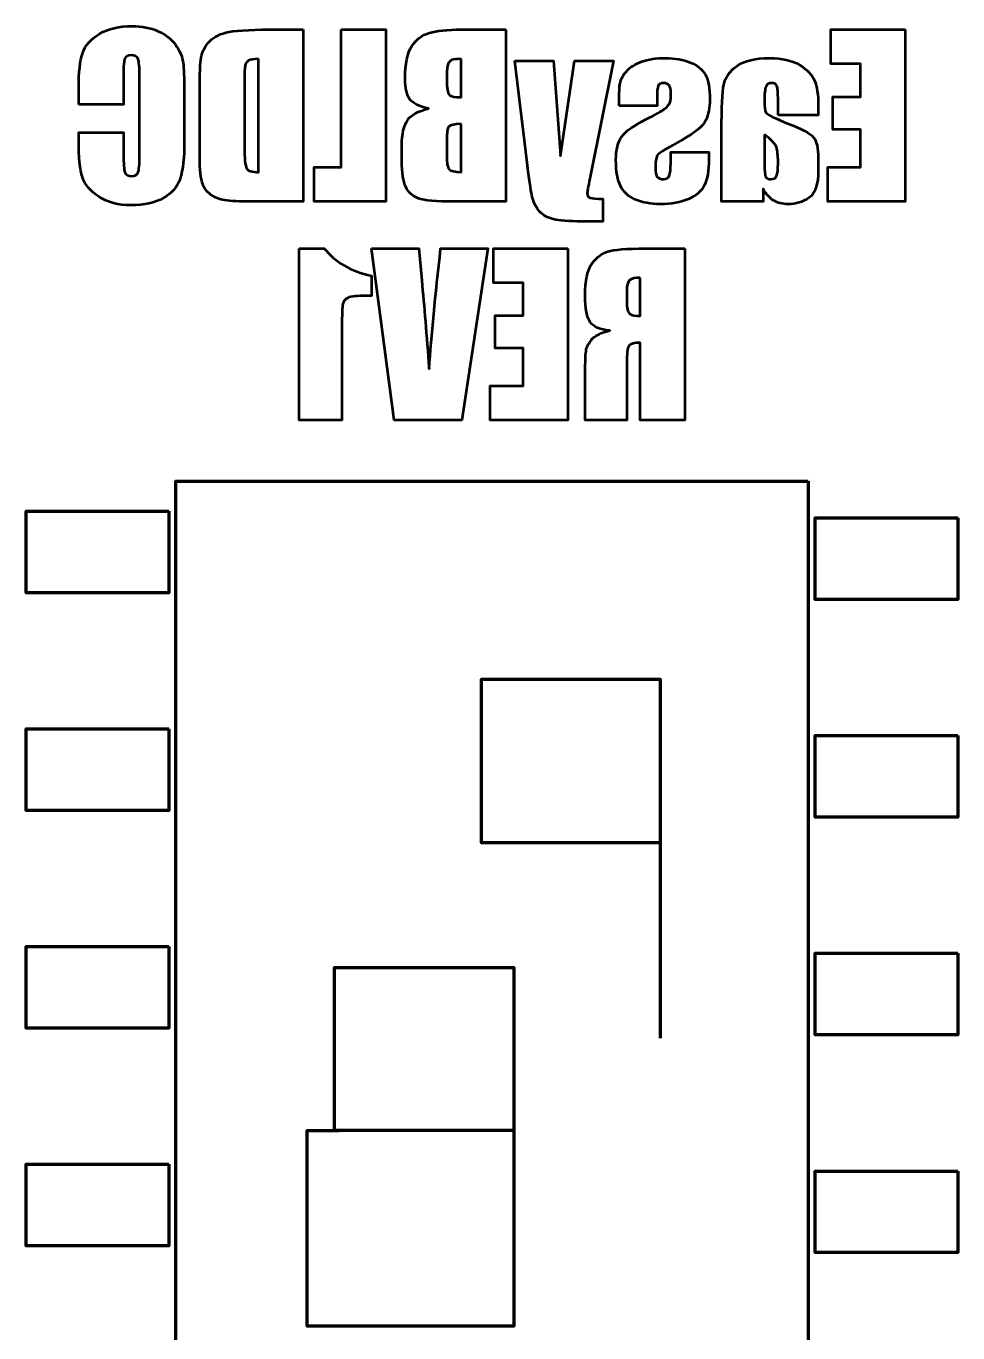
# Model space of a CAD drawing. Header units: millimetres. Extents: x -19.9 to 18.6, y -29.9 to 32.3.
# Drawn here: x -15.41 to 14.04, y -8.97 to 32.33 of the extents above; entities that cross this region are included whole.
import ezdxf

# ---------------------------------------------------------------- set-up
doc = ezdxf.new("R2010")
doc.units = ezdxf.units.MM
doc.header["$MEASUREMENT"] = 0
doc.layers.add('Layer 1', color=7, linetype='Continuous')

msp = doc.modelspace()

# ---------------------------------------------------------------- linework, layer by layer
at = {"layer": 'Layer 1', "color": 250, "lineweight": 53}
for points, knots in [([(-13.7494, 29.847), (-13.7494, 29.847), (-12.3343, 29.847), (-12.3343, 29.847), (-12.3343, 29.847), (-12.3343, 29.847), (-12.3343, 30.7904), (-12.3343, 30.7904), (-12.3343, 30.7904), (-12.3343, 31.0652), (-12.3194, 31.2358), (-12.2897, 31.3044), (-12.2897, 31.3044), (-12.2599, 31.372), (-12.1935, 31.4063), (-12.0916, 31.4063), (-12.0916, 31.4063), (-11.9771, 31.4063), (-11.9039, 31.3651), (-11.8729, 31.2827), (-11.8729, 31.2827), (-11.842, 31.1991), (-11.826, 31.0205), (-11.826, 30.7457), (-11.826, 30.7457), (-11.826, 30.7457), (-11.826, 28.2247), (-11.826, 28.2247), (-11.826, 28.2247), (-11.826, 27.9602), (-11.842, 27.7885), (-11.8729, 27.7072), (-11.8729, 27.7072), (-11.9039, 27.6271), (-11.9737, 27.587), (-12.0813, 27.587), (-12.0813, 27.587), (-12.1855, 27.587), (-12.2542, 27.6271), (-12.2862, 27.7084), (-12.2862, 27.7084), (-12.3183, 27.7885), (-12.3343, 27.9786), (-12.3343, 28.2774), (-12.3343, 28.2774), (-12.3343, 28.2774), (-12.3343, 28.9609), (-12.3343, 28.9609), (-12.3343, 28.9609), (-12.3343, 28.9609), (-13.7494, 28.9609), (-13.7494, 28.9609), (-13.7494, 28.9609), (-13.7494, 28.9609), (-13.7494, 28.7491), (-13.7494, 28.7491), (-13.7494, 28.7491), (-13.7494, 28.1858), (-13.7093, 27.7862), (-13.6303, 27.5515), (-13.6303, 27.5515), (-13.5513, 27.3157), (-13.375, 27.1096), (-13.1037, 26.9321), (-13.1037, 26.9321), (-12.8312, 26.7547), (-12.4969, 26.6665), (-12.0985, 26.6665), (-12.0985, 26.6665), (-11.6852, 26.6665), (-11.344, 26.7409), (-11.075, 26.8909), (-11.075, 26.8909), (-10.8071, 27.0409), (-10.6285, 27.2481), (-10.5414, 27.5137), (-10.5414, 27.5137), (-10.4544, 27.7793), (-10.4109, 28.1778), (-10.4109, 28.7101), (-10.4109, 28.7101), (-10.4109, 28.7101), (-10.4109, 30.2969), (-10.4109, 30.2969), (-10.4109, 30.2969), (-10.4109, 30.6885), (-10.4247, 30.9816), (-10.451, 31.1774), (-10.451, 31.1774), (-10.4785, 31.3731), (-10.5575, 31.562), (-10.6914, 31.7429), (-10.6914, 31.7429), (-10.8242, 31.9238), (-11.0086, 32.0669), (-11.2444, 32.1711), (-11.2444, 32.1711), (-11.4802, 32.2753), (-11.7516, 32.3268), (-12.0584, 32.3268), (-12.0584, 32.3268), (-12.474, 32.3268), (-12.8175, 32.2467), (-13.0888, 32.0853), (-13.0888, 32.0853), (-13.359, 31.925), (-13.5365, 31.7246), (-13.6223, 31.4842), (-13.6223, 31.4842), (-13.707, 31.2438), (-13.7494, 30.8705), (-13.7494, 30.3634), (-13.7494, 30.3634), (-13.7494, 30.3634), (-13.7494, 29.847), (-13.7494, 29.847)], [0, 0, 0, 0, 0.0333333, 0.0333333, 0.0333333, 0.0333333, 0.0666667, 0.0666667, 0.0666667, 0.0666667, 0.1, 0.1, 0.1, 0.1, 0.1333333, 0.1333333, 0.1333333, 0.1333333, 0.1666667, 0.1666667, 0.1666667, 0.1666667, 0.2, 0.2, 0.2, 0.2, 0.2333333, 0.2333333, 0.2333333, 0.2333333, 0.2666667, 0.2666667, 0.2666667, 0.2666667, 0.3, 0.3, 0.3, 0.3, 0.3333333, 0.3333333, 0.3333333, 0.3333333, 0.3666667, 0.3666667, 0.3666667, 0.3666667, 0.4, 0.4, 0.4, 0.4, 0.4333333, 0.4333333, 0.4333333, 0.4333333, 0.4666667, 0.4666667, 0.4666667, 0.4666667, 0.5, 0.5, 0.5, 0.5, 0.5333333, 0.5333333, 0.5333333, 0.5333333, 0.5666667, 0.5666667, 0.5666667, 0.5666667, 0.6, 0.6, 0.6, 0.6, 0.6333333, 0.6333333, 0.6333333, 0.6333333, 0.6666667, 0.6666667, 0.6666667, 0.6666667, 0.7, 0.7, 0.7, 0.7, 0.7333333, 0.7333333, 0.7333333, 0.7333333, 0.7666667, 0.7666667, 0.7666667, 0.7666667, 0.8, 0.8, 0.8, 0.8, 0.8333333, 0.8333333, 0.8333333, 0.8333333, 0.8666667, 0.8666667, 0.8666667, 0.8666667, 0.9, 0.9, 0.9, 0.9, 0.9333333, 0.9333333, 0.9333333, 0.9333333, 1, 1, 1, 1]), ([(-6.6557, 32.2169), (-6.6557, 32.2169), (-7.7125, 32.2169), (-7.7125, 32.2169), (-7.7125, 32.2169), (-8.3937, 32.2169), (-8.8551, 32.186), (-9.0955, 32.123), (-9.0955, 32.123), (-9.3359, 32.0601), (-9.5191, 31.957), (-9.6439, 31.8139), (-9.6439, 31.8139), (-9.7687, 31.6708), (-9.8477, 31.5117), (-9.8786, 31.3365), (-9.8786, 31.3365), (-9.9095, 31.1602), (-9.9255, 30.8156), (-9.9255, 30.3004), (-9.9255, 30.3004), (-9.9255, 30.3004), (-9.9255, 28.3976), (-9.9255, 28.3976), (-9.9255, 28.3976), (-9.9255, 27.9099), (-9.9026, 27.5836), (-9.8568, 27.4199), (-9.8568, 27.4199), (-9.811, 27.255), (-9.7309, 27.1256), (-9.6176, 27.0329), (-9.6176, 27.0329), (-9.5031, 26.9401), (-9.3622, 26.876), (-9.1939, 26.8383), (-9.1939, 26.8383), (-9.0268, 26.8016), (-8.7738, 26.7833), (-8.436, 26.7833), (-8.436, 26.7833), (-8.436, 26.7833), (-6.6557, 26.7833), (-6.6557, 26.7833), (-6.6557, 26.7833), (-6.6557, 26.7833), (-6.6557, 32.2169), (-6.6557, 32.2169)], [0, 0, 0, 0, 0.0769231, 0.0769231, 0.0769231, 0.0769231, 0.1538462, 0.1538462, 0.1538462, 0.1538462, 0.2307692, 0.2307692, 0.2307692, 0.2307692, 0.3076923, 0.3076923, 0.3076923, 0.3076923, 0.3846154, 0.3846154, 0.3846154, 0.3846154, 0.4615385, 0.4615385, 0.4615385, 0.4615385, 0.5384615, 0.5384615, 0.5384615, 0.5384615, 0.6153846, 0.6153846, 0.6153846, 0.6153846, 0.6923077, 0.6923077, 0.6923077, 0.6923077, 0.7692308, 0.7692308, 0.7692308, 0.7692308, 0.8461538, 0.8461538, 0.8461538, 0.8461538, 1, 1, 1, 1]), ([(-5.4582, 32.2169), (-5.4582, 32.2169), (-5.4582, 27.8686), (-5.4582, 27.8686), (-5.4582, 27.8686), (-5.4582, 27.8686), (-6.31, 27.8686), (-6.31, 27.8686), (-6.31, 27.8686), (-6.31, 27.8686), (-6.31, 26.7833), (-6.31, 26.7833), (-6.31, 26.7833), (-6.31, 26.7833), (-4.0431, 26.7833), (-4.0431, 26.7833), (-4.0431, 26.7833), (-4.0431, 26.7833), (-4.0431, 32.2169), (-4.0431, 32.2169), (-4.0431, 32.2169), (-4.0431, 32.2169), (-5.4582, 32.2169), (-5.4582, 32.2169)], [0, 0, 0, 0, 0.1428571, 0.1428571, 0.1428571, 0.1428571, 0.2857143, 0.2857143, 0.2857143, 0.2857143, 0.4285714, 0.4285714, 0.4285714, 0.4285714, 0.5714286, 0.5714286, 0.5714286, 0.5714286, 0.7142857, 0.7142857, 0.7142857, 0.7142857, 1, 1, 1, 1]), ([(-0.2501, 32.2169), (-0.2501, 32.2169), (-1.6561, 32.2169), (-1.6561, 32.2169), (-1.6561, 32.2169), (-2.1003, 32.2169), (-2.4369, 32.1826), (-2.6658, 32.1127), (-2.6658, 32.1127), (-2.8948, 32.044), (-3.0791, 31.9032), (-3.22, 31.6926), (-3.22, 31.6926), (-3.3608, 31.4808), (-3.4306, 31.1407), (-3.4306, 30.6713), (-3.4306, 30.6713), (-3.4306, 30.3542), (-3.3814, 30.1332), (-3.2818, 30.0084), (-3.2818, 30.0084), (-3.1822, 29.8825), (-2.9853, 29.7875), (-2.6922, 29.7199), (-2.6922, 29.7199), (-3.0196, 29.6455), (-3.2417, 29.523), (-3.3585, 29.3524), (-3.3585, 29.3524), (-3.4753, 29.1807), (-3.5337, 28.9185), (-3.5337, 28.5636), (-3.5337, 28.5636), (-3.5337, 28.5636), (-3.5337, 28.0598), (-3.5337, 28.0598), (-3.5337, 28.0598), (-3.5337, 27.6923), (-3.4913, 27.421), (-3.4077, 27.2435), (-3.4077, 27.2435), (-3.3242, 27.0672), (-3.1913, 26.9459), (-3.0082, 26.8806), (-3.0082, 26.8806), (-2.825, 26.8154), (-2.4495, 26.7833), (-1.8816, 26.7833), (-1.8816, 26.7833), (-1.8816, 26.7833), (-0.2501, 26.7833), (-0.2501, 26.7833), (-0.2501, 26.7833), (-0.2501, 26.7833), (-0.2501, 32.2169), (-0.2501, 32.2169)], [0, 0, 0, 0, 0.0666667, 0.0666667, 0.0666667, 0.0666667, 0.1333333, 0.1333333, 0.1333333, 0.1333333, 0.2, 0.2, 0.2, 0.2, 0.2666667, 0.2666667, 0.2666667, 0.2666667, 0.3333333, 0.3333333, 0.3333333, 0.3333333, 0.4, 0.4, 0.4, 0.4, 0.4666667, 0.4666667, 0.4666667, 0.4666667, 0.5333333, 0.5333333, 0.5333333, 0.5333333, 0.6, 0.6, 0.6, 0.6, 0.6666667, 0.6666667, 0.6666667, 0.6666667, 0.7333333, 0.7333333, 0.7333333, 0.7333333, 0.8, 0.8, 0.8, 0.8, 0.8666667, 0.8666667, 0.8666667, 0.8666667, 1, 1, 1, 1]), ([(12.3769, 32.2169), (12.3769, 32.2169), (10.0207, 32.2169), (10.0207, 32.2169), (10.0207, 32.2169), (10.0207, 32.2169), (10.0207, 31.1316), (10.0207, 31.1316), (10.0207, 31.1316), (10.0207, 31.1316), (10.9618, 31.1316), (10.9618, 31.1316), (10.9618, 31.1316), (10.9618, 31.1316), (10.9618, 30.0943), (10.9618, 30.0943), (10.9618, 30.0943), (10.9618, 30.0943), (10.0825, 30.0943), (10.0825, 30.0943), (10.0825, 30.0943), (10.0825, 30.0943), (10.0825, 29.0639), (10.0825, 29.0639), (10.0825, 29.0639), (10.0825, 29.0639), (10.9618, 29.0639), (10.9618, 29.0639), (10.9618, 29.0639), (10.9618, 29.0639), (10.9618, 27.8686), (10.9618, 27.8686), (10.9618, 27.8686), (10.9618, 27.8686), (9.9245, 27.8686), (9.9245, 27.8686), (9.9245, 27.8686), (9.9245, 27.8686), (9.9245, 26.7833), (9.9245, 26.7833), (9.9245, 26.7833), (9.9245, 26.7833), (12.3769, 26.7833), (12.3769, 26.7833), (12.3769, 26.7833), (12.3769, 26.7833), (12.3769, 32.2169), (12.3769, 32.2169)], [0, 0, 0, 0, 0.0769231, 0.0769231, 0.0769231, 0.0769231, 0.1538462, 0.1538462, 0.1538462, 0.1538462, 0.2307692, 0.2307692, 0.2307692, 0.2307692, 0.3076923, 0.3076923, 0.3076923, 0.3076923, 0.3846154, 0.3846154, 0.3846154, 0.3846154, 0.4615385, 0.4615385, 0.4615385, 0.4615385, 0.5384615, 0.5384615, 0.5384615, 0.5384615, 0.6153846, 0.6153846, 0.6153846, 0.6153846, 0.6923077, 0.6923077, 0.6923077, 0.6923077, 0.7692308, 0.7692308, 0.7692308, 0.7692308, 0.8461538, 0.8461538, 0.8461538, 0.8461538, 1, 1, 1, 1]), ([(-8.0708, 31.2896), (-8.0708, 31.2896), (-8.0708, 27.7107), (-8.0708, 27.7107), (-8.0708, 27.7107), (-8.2712, 27.7107), (-8.3948, 27.7519), (-8.4406, 27.8332), (-8.4406, 27.8332), (-8.4876, 27.9156), (-8.5105, 28.1377), (-8.5105, 28.5006), (-8.5105, 28.5006), (-8.5105, 28.5006), (-8.5105, 30.6141), (-8.5105, 30.6141), (-8.5105, 30.6141), (-8.5105, 30.8602), (-8.5024, 31.0182), (-8.4876, 31.0881), (-8.4876, 31.0881), (-8.4715, 31.1579), (-8.4372, 31.2083), (-8.3811, 31.2403), (-8.3811, 31.2403), (-8.3261, 31.2735), (-8.2231, 31.2896), (-8.0708, 31.2896)], [0, 0, 0, 0, 0.125, 0.125, 0.125, 0.125, 0.25, 0.25, 0.25, 0.25, 0.375, 0.375, 0.375, 0.375, 0.5, 0.5, 0.5, 0.5, 0.625, 0.625, 0.625, 0.625, 0.75, 0.75, 0.75, 0.75, 1, 1, 1, 1]), ([(-1.6652, 31.2896), (-1.6652, 31.2896), (-1.6652, 30.0806), (-1.6652, 30.0806), (-1.6652, 30.0806), (-1.7248, 30.0829), (-1.7705, 30.084), (-1.8037, 30.084), (-1.8037, 30.084), (-1.9388, 30.084), (-2.0259, 30.1183), (-2.0625, 30.1859), (-2.0625, 30.1859), (-2.1003, 30.2546), (-2.1186, 30.4504), (-2.1186, 30.7721), (-2.1186, 30.7721), (-2.1186, 30.9427), (-2.1037, 31.0617), (-2.0728, 31.1304), (-2.0728, 31.1304), (-2.0419, 31.198), (-2.0018, 31.2415), (-1.9526, 31.2598), (-1.9526, 31.2598), (-1.9034, 31.277), (-1.8072, 31.2873), (-1.6652, 31.2896)], [0, 0, 0, 0, 0.125, 0.125, 0.125, 0.125, 0.25, 0.25, 0.25, 0.25, 0.375, 0.375, 0.375, 0.375, 0.5, 0.5, 0.5, 0.5, 0.625, 0.625, 0.625, 0.625, 0.75, 0.75, 0.75, 0.75, 1, 1, 1, 1]), ([(0.0338, 31.2346), (0.0338, 31.2346), (0.4219, 28.014), (0.4219, 28.014), (0.4219, 28.014), (0.4837, 27.5034), (0.5353, 27.1554), (0.5765, 26.9699), (0.5765, 26.9699), (0.6177, 26.7844), (0.6864, 26.631), (0.7826, 26.5108), (0.7826, 26.5108), (0.8776, 26.3895), (1.0115, 26.3013), (1.1821, 26.2441), (1.1821, 26.2441), (1.3527, 26.1868), (1.6263, 26.1582), (2.0007, 26.1582), (2.0007, 26.1582), (2.0007, 26.1582), (2.8216, 26.1582), (2.8216, 26.1582), (2.8216, 26.1582), (2.8216, 26.1582), (2.8216, 26.8726), (2.8216, 26.8726), (2.8216, 26.8726), (2.6109, 26.8726), (2.4758, 26.8829), (2.4163, 26.9047), (2.4163, 26.9047), (2.3556, 26.9253), (2.3247, 26.9734), (2.3247, 27.0466), (2.3247, 27.0466), (2.3247, 27.0833), (2.3533, 27.2378), (2.4094, 27.5126), (2.4094, 27.5126), (2.4094, 27.5126), (3.1513, 31.2346), (3.1513, 31.2346), (3.1513, 31.2346), (3.1513, 31.2346), (1.9229, 31.2346), (1.9229, 31.2346), (1.9229, 31.2346), (1.9229, 31.2346), (1.4786, 28.2247), (1.4786, 28.2247), (1.4786, 28.2247), (1.4786, 28.2247), (1.26, 31.2346), (1.26, 31.2346), (1.26, 31.2346), (1.26, 31.2346), (0.0338, 31.2346), (0.0338, 31.2346)], [0, 0, 0, 0, 0.0625, 0.0625, 0.0625, 0.0625, 0.125, 0.125, 0.125, 0.125, 0.1875, 0.1875, 0.1875, 0.1875, 0.25, 0.25, 0.25, 0.25, 0.3125, 0.3125, 0.3125, 0.3125, 0.375, 0.375, 0.375, 0.375, 0.4375, 0.4375, 0.4375, 0.4375, 0.5, 0.5, 0.5, 0.5, 0.5625, 0.5625, 0.5625, 0.5625, 0.625, 0.625, 0.625, 0.625, 0.6875, 0.6875, 0.6875, 0.6875, 0.75, 0.75, 0.75, 0.75, 0.8125, 0.8125, 0.8125, 0.8125, 0.875, 0.875, 0.875, 0.875, 1, 1, 1, 1]), ([(3.3345, 29.8127), (3.3345, 29.8127), (4.5298, 29.8127), (4.5298, 29.8127), (4.5298, 29.8127), (4.5298, 29.8127), (4.5298, 30.0542), (4.5298, 30.0542), (4.5298, 30.0542), (4.5298, 30.2603), (4.5413, 30.3897), (4.5653, 30.4446), (4.5653, 30.4446), (4.5882, 30.4996), (4.6477, 30.5271), (4.7416, 30.5271), (4.7416, 30.5271), (4.8172, 30.5271), (4.8744, 30.5019), (4.9122, 30.4515), (4.9122, 30.4515), (4.95, 30.4011), (4.9694, 30.3256), (4.9694, 30.2248), (4.9694, 30.2248), (4.9694, 30.0886), (4.9603, 29.9878), (4.9408, 29.9249), (4.9408, 29.9249), (4.9225, 29.8607), (4.8653, 29.7909), (4.7702, 29.7153), (4.7702, 29.7153), (4.6763, 29.6386), (4.4817, 29.5276), (4.1875, 29.3822), (4.1875, 29.3822), (3.7948, 29.1898), (3.5383, 29.009), (3.4158, 28.8384), (3.4158, 28.8384), (3.2933, 28.6689), (3.2315, 28.4216), (3.2315, 28.0976), (3.2315, 28.0976), (3.2315, 27.7347), (3.2784, 27.4611), (3.3723, 27.2767), (3.3723, 27.2767), (3.4662, 27.0924), (3.6231, 26.9493), (3.8429, 26.8497), (3.8429, 26.8497), (4.0638, 26.7501), (4.3283, 26.7009), (4.6397, 26.7009), (4.6397, 26.7009), (4.9832, 26.7009), (5.2786, 26.7547), (5.5224, 26.8612), (5.5224, 26.8612), (5.7674, 26.9688), (5.9357, 27.1142), (6.0273, 27.2974), (6.0273, 27.2974), (6.1189, 27.4805), (6.1647, 27.7576), (6.1647, 28.1285), (6.1647, 28.1285), (6.1647, 28.1285), (6.1647, 28.3426), (6.1647, 28.3426), (6.1647, 28.3426), (6.1647, 28.3426), (4.9626, 28.3426), (4.9626, 28.3426), (4.9626, 28.3426), (4.9626, 28.3426), (4.9626, 28.0621), (4.9626, 28.0621), (4.9626, 28.0621), (4.9626, 27.824), (4.9477, 27.6694), (4.9179, 27.5973), (4.9179, 27.5973), (4.887, 27.5263), (4.8275, 27.4908), (4.7393, 27.4908), (4.7393, 27.4908), (4.6431, 27.4908), (4.5767, 27.5149), (4.539, 27.563), (4.539, 27.563), (4.5012, 27.6111), (4.4817, 27.7129), (4.4817, 27.8664), (4.4817, 27.8664), (4.4817, 28.0793), (4.5058, 28.2121), (4.555, 28.2659), (4.555, 28.2659), (4.6065, 28.3197), (4.8687, 28.4789), (5.3415, 28.7433), (5.3415, 28.7433), (5.7388, 28.9666), (5.9815, 29.1692), (6.0685, 29.3524), (6.0685, 29.3524), (6.1555, 29.5345), (6.199, 29.7508), (6.199, 30.0016), (6.199, 30.0016), (6.199, 30.3576), (6.1521, 30.6198), (6.0582, 30.7881), (6.0582, 30.7881), (5.9643, 30.9575), (5.8052, 31.0881), (5.5808, 31.1797), (5.5808, 31.1797), (5.3564, 31.2712), (5.0954, 31.317), (4.7989, 31.317), (4.7989, 31.317), (4.5035, 31.317), (4.2527, 31.2793), (4.0467, 31.2048), (4.0467, 31.2048), (3.8394, 31.1293), (3.6814, 31.0308), (3.5704, 30.9072), (3.5704, 30.9072), (3.4605, 30.7847), (3.3929, 30.6702), (3.37, 30.5648), (3.37, 30.5648), (3.346, 30.4595), (3.3345, 30.2947), (3.3345, 30.0714), (3.3345, 30.0714), (3.3345, 30.0714), (3.3345, 29.8127), (3.3345, 29.8127)], [0, 0, 0, 0, 0.027027, 0.027027, 0.027027, 0.027027, 0.0540541, 0.0540541, 0.0540541, 0.0540541, 0.0810811, 0.0810811, 0.0810811, 0.0810811, 0.1081081, 0.1081081, 0.1081081, 0.1081081, 0.1351351, 0.1351351, 0.1351351, 0.1351351, 0.1621622, 0.1621622, 0.1621622, 0.1621622, 0.1891892, 0.1891892, 0.1891892, 0.1891892, 0.2162162, 0.2162162, 0.2162162, 0.2162162, 0.2432432, 0.2432432, 0.2432432, 0.2432432, 0.2702703, 0.2702703, 0.2702703, 0.2702703, 0.2972973, 0.2972973, 0.2972973, 0.2972973, 0.3243243, 0.3243243, 0.3243243, 0.3243243, 0.3513514, 0.3513514, 0.3513514, 0.3513514, 0.3783784, 0.3783784, 0.3783784, 0.3783784, 0.4054054, 0.4054054, 0.4054054, 0.4054054, 0.4324324, 0.4324324, 0.4324324, 0.4324324, 0.4594595, 0.4594595, 0.4594595, 0.4594595, 0.4864865, 0.4864865, 0.4864865, 0.4864865, 0.5135135, 0.5135135, 0.5135135, 0.5135135, 0.5405405, 0.5405405, 0.5405405, 0.5405405, 0.5675676, 0.5675676, 0.5675676, 0.5675676, 0.5945946, 0.5945946, 0.5945946, 0.5945946, 0.6216216, 0.6216216, 0.6216216, 0.6216216, 0.6486486, 0.6486486, 0.6486486, 0.6486486, 0.6756757, 0.6756757, 0.6756757, 0.6756757, 0.7027027, 0.7027027, 0.7027027, 0.7027027, 0.7297297, 0.7297297, 0.7297297, 0.7297297, 0.7567568, 0.7567568, 0.7567568, 0.7567568, 0.7837838, 0.7837838, 0.7837838, 0.7837838, 0.8108108, 0.8108108, 0.8108108, 0.8108108, 0.8378378, 0.8378378, 0.8378378, 0.8378378, 0.8648649, 0.8648649, 0.8648649, 0.8648649, 0.8918919, 0.8918919, 0.8918919, 0.8918919, 0.9189189, 0.9189189, 0.9189189, 0.9189189, 0.9459459, 0.9459459, 0.9459459, 0.9459459, 1, 1, 1, 1]), ([(8.3549, 29.5104), (8.3549, 29.5104), (9.6257, 29.5104), (9.6257, 29.5104), (9.6257, 29.5104), (9.6257, 29.5104), (9.6257, 29.8092), (9.6257, 29.8092), (9.6257, 29.8092), (9.6257, 30.1538), (9.5856, 30.4194), (9.5066, 30.6072), (9.5066, 30.6072), (9.4276, 30.7938), (9.2673, 30.9587), (9.0281, 31.1018), (9.0281, 31.1018), (8.7888, 31.2449), (8.4785, 31.317), (8.095, 31.317), (8.095, 31.317), (7.637, 31.317), (7.2913, 31.2358), (7.0589, 31.0732), (7.0589, 31.0732), (6.8265, 30.9117), (6.6868, 30.7125), (6.6398, 30.4767), (6.6398, 30.4767), (6.5929, 30.2408), (6.5689, 29.7543), (6.5689, 29.0181), (6.5689, 29.0181), (6.5689, 29.0181), (6.5689, 26.7833), (6.5689, 26.7833), (6.5689, 26.7833), (6.5689, 26.7833), (7.8878, 26.7833), (7.8878, 26.7833), (7.8878, 26.7833), (7.8878, 26.7833), (7.8878, 27.1806), (7.8878, 27.1806), (7.8878, 27.1806), (7.9702, 27.0203), (8.0778, 26.9012), (8.2083, 26.8211), (8.2083, 26.8211), (8.3388, 26.7409), (8.4946, 26.7009), (8.6766, 26.7009), (8.6766, 26.7009), (8.9136, 26.7009), (9.1311, 26.7673), (9.3292, 26.9001), (9.3292, 26.9001), (9.5272, 27.034), (9.6257, 27.3248), (9.6257, 27.7748), (9.6257, 27.7748), (9.6257, 27.7748), (9.6257, 28.1411), (9.6257, 28.1411), (9.6257, 28.1411), (9.6257, 28.4743), (9.573, 28.701), (9.4677, 28.8223), (9.4677, 28.8223), (9.3624, 28.9437), (9.1013, 29.0845), (8.6846, 29.2448), (8.6846, 29.2448), (8.2392, 29.42), (8.0011, 29.5367), (7.9691, 29.5974), (7.9691, 29.5974), (7.9381, 29.6581), (7.9221, 29.7806), (7.9221, 29.9672), (7.9221, 29.9672), (7.9221, 30.1996), (7.9393, 30.3508), (7.9748, 30.4217), (7.9748, 30.4217), (8.0091, 30.4916), (8.0675, 30.5271), (8.1488, 30.5271), (8.1488, 30.5271), (8.2415, 30.5271), (8.2988, 30.4973), (8.3205, 30.4378), (8.3205, 30.4378), (8.3434, 30.3794), (8.3549, 30.2248), (8.3549, 29.9764), (8.3549, 29.9764), (8.3549, 29.9764), (8.3549, 29.5104), (8.3549, 29.5104)], [0, 0, 0, 0, 0.0384615, 0.0384615, 0.0384615, 0.0384615, 0.0769231, 0.0769231, 0.0769231, 0.0769231, 0.1153846, 0.1153846, 0.1153846, 0.1153846, 0.1538462, 0.1538462, 0.1538462, 0.1538462, 0.1923077, 0.1923077, 0.1923077, 0.1923077, 0.2307692, 0.2307692, 0.2307692, 0.2307692, 0.2692308, 0.2692308, 0.2692308, 0.2692308, 0.3076923, 0.3076923, 0.3076923, 0.3076923, 0.3461538, 0.3461538, 0.3461538, 0.3461538, 0.3846154, 0.3846154, 0.3846154, 0.3846154, 0.4230769, 0.4230769, 0.4230769, 0.4230769, 0.4615385, 0.4615385, 0.4615385, 0.4615385, 0.5, 0.5, 0.5, 0.5, 0.5384615, 0.5384615, 0.5384615, 0.5384615, 0.5769231, 0.5769231, 0.5769231, 0.5769231, 0.6153846, 0.6153846, 0.6153846, 0.6153846, 0.6538462, 0.6538462, 0.6538462, 0.6538462, 0.6923077, 0.6923077, 0.6923077, 0.6923077, 0.7307692, 0.7307692, 0.7307692, 0.7307692, 0.7692308, 0.7692308, 0.7692308, 0.7692308, 0.8076923, 0.8076923, 0.8076923, 0.8076923, 0.8461538, 0.8461538, 0.8461538, 0.8461538, 0.8846154, 0.8846154, 0.8846154, 0.8846154, 0.9230769, 0.9230769, 0.9230769, 0.9230769, 1, 1, 1, 1]), ([(-1.6652, 29.2356), (-1.6652, 29.2356), (-1.6652, 27.7107), (-1.6652, 27.7107), (-1.6652, 27.7107), (-1.8598, 27.7175), (-1.9846, 27.7484), (-2.0384, 27.8045), (-2.0384, 27.8045), (-2.0923, 27.8606), (-2.1186, 27.9992), (-2.1186, 28.219), (-2.1186, 28.219), (-2.1186, 28.219), (-2.1186, 28.7273), (-2.1186, 28.7273), (-2.1186, 28.7273), (-2.1186, 28.9609), (-2.0945, 29.1017), (-2.0465, 29.1521), (-2.0465, 29.1521), (-1.9984, 29.2013), (-1.8713, 29.2288), (-1.6652, 29.2356)], [0, 0, 0, 0, 0.1428571, 0.1428571, 0.1428571, 0.1428571, 0.2857143, 0.2857143, 0.2857143, 0.2857143, 0.4285714, 0.4285714, 0.4285714, 0.4285714, 0.5714286, 0.5714286, 0.5714286, 0.5714286, 0.7142857, 0.7142857, 0.7142857, 0.7142857, 1, 1, 1, 1]), ([(7.9221, 28.9002), (8.1408, 28.7411), (8.2679, 28.6082), (8.3022, 28.5006), (8.3022, 28.5006), (8.3377, 28.393), (8.3549, 28.2396), (8.3549, 28.0381), (8.3549, 28.0381), (8.3549, 27.8068), (8.34, 27.6591), (8.3091, 27.5916), (8.3091, 27.5916), (8.2793, 27.524), (8.2186, 27.4908), (8.1282, 27.4908), (8.1282, 27.4908), (8.0423, 27.4908), (7.9874, 27.5172), (7.961, 27.5698), (7.961, 27.5698), (7.9347, 27.6225), (7.9221, 27.7599), (7.9221, 27.9843), (7.9221, 27.9843), (7.9221, 27.9843), (7.9221, 28.9002), (7.9221, 28.9002)], [0, 0, 0, 0, 0.125, 0.125, 0.125, 0.125, 0.25, 0.25, 0.25, 0.25, 0.375, 0.375, 0.375, 0.375, 0.5, 0.5, 0.5, 0.5, 0.625, 0.625, 0.625, 0.625, 0.75, 0.75, 0.75, 0.75, 1, 1, 1, 1]), ([(-6.7846, 25.3047), (-6.7846, 25.3047), (-6.7846, 19.8711), (-6.7846, 19.8711), (-6.7846, 19.8711), (-6.7846, 19.8711), (-5.4313, 19.8711), (-5.4313, 19.8711), (-5.4313, 19.8711), (-5.4313, 19.8711), (-5.4313, 22.7883), (-5.4313, 22.7883), (-5.4313, 22.7883), (-5.4313, 23.2096), (-5.421, 23.4637), (-5.4016, 23.5485), (-5.4016, 23.5485), (-5.381, 23.6332), (-5.326, 23.6984), (-5.2356, 23.742), (-5.2356, 23.742), (-5.1451, 23.7855), (-4.9436, 23.8072), (-4.6311, 23.8072), (-4.6311, 23.8072), (-4.6311, 23.8072), (-4.4971, 23.8072), (-4.4971, 23.8072), (-4.4971, 23.8072), (-4.4971, 23.8072), (-4.4971, 24.438), (-4.4971, 24.438), (-4.4971, 24.438), (-5.152, 24.5777), (-5.6489, 24.8674), (-5.9878, 25.3047), (-5.9878, 25.3047), (-5.9878, 25.3047), (-6.7846, 25.3047), (-6.7846, 25.3047)], [0, 0, 0, 0, 0.0909091, 0.0909091, 0.0909091, 0.0909091, 0.1818182, 0.1818182, 0.1818182, 0.1818182, 0.2727273, 0.2727273, 0.2727273, 0.2727273, 0.3636364, 0.3636364, 0.3636364, 0.3636364, 0.4545455, 0.4545455, 0.4545455, 0.4545455, 0.5454545, 0.5454545, 0.5454545, 0.5454545, 0.6363636, 0.6363636, 0.6363636, 0.6363636, 0.7272727, 0.7272727, 0.7272727, 0.7272727, 0.8181818, 0.8181818, 0.8181818, 0.8181818, 1, 1, 1, 1]), ([(-4.4937, 25.3047), (-4.4937, 25.3047), (-3.7781, 19.8711), (-3.7781, 19.8711), (-3.7781, 19.8711), (-3.7781, 19.8711), (-1.6383, 19.8711), (-1.6383, 19.8711), (-1.6383, 19.8711), (-1.6383, 19.8711), (-0.8186, 25.3047), (-0.8186, 25.3047), (-0.8186, 25.3047), (-0.8186, 25.3047), (-2.3092, 25.3047), (-2.3092, 25.3047), (-2.3092, 25.3047), (-2.4775, 23.8061), (-2.6, 22.5387), (-2.6767, 21.5026), (-2.6767, 21.5026), (-2.7523, 22.5501), (-2.8301, 23.4798), (-2.9091, 24.2915), (-2.9091, 24.2915), (-2.9091, 24.2915), (-3.003, 25.3047), (-3.003, 25.3047), (-3.003, 25.3047), (-3.003, 25.3047), (-4.4937, 25.3047), (-4.4937, 25.3047)], [0, 0, 0, 0, 0.1111111, 0.1111111, 0.1111111, 0.1111111, 0.2222222, 0.2222222, 0.2222222, 0.2222222, 0.3333333, 0.3333333, 0.3333333, 0.3333333, 0.4444444, 0.4444444, 0.4444444, 0.4444444, 0.5555556, 0.5555556, 0.5555556, 0.5555556, 0.6666667, 0.6666667, 0.6666667, 0.6666667, 0.7777778, 0.7777778, 0.7777778, 0.7777778, 1, 1, 1, 1]), ([(1.7128, 25.3047), (1.7128, 25.3047), (-0.6434, 25.3047), (-0.6434, 25.3047), (-0.6434, 25.3047), (-0.6434, 25.3047), (-0.6434, 24.2194), (-0.6434, 24.2194), (-0.6434, 24.2194), (-0.6434, 24.2194), (0.2977, 24.2194), (0.2977, 24.2194), (0.2977, 24.2194), (0.2977, 24.2194), (0.2977, 23.1821), (0.2977, 23.1821), (0.2977, 23.1821), (0.2977, 23.1821), (-0.5816, 23.1821), (-0.5816, 23.1821), (-0.5816, 23.1821), (-0.5816, 23.1821), (-0.5816, 22.1517), (-0.5816, 22.1517), (-0.5816, 22.1517), (-0.5816, 22.1517), (0.2977, 22.1517), (0.2977, 22.1517), (0.2977, 22.1517), (0.2977, 22.1517), (0.2977, 20.9564), (0.2977, 20.9564), (0.2977, 20.9564), (0.2977, 20.9564), (-0.7396, 20.9564), (-0.7396, 20.9564), (-0.7396, 20.9564), (-0.7396, 20.9564), (-0.7396, 19.8711), (-0.7396, 19.8711), (-0.7396, 19.8711), (-0.7396, 19.8711), (1.7128, 19.8711), (1.7128, 19.8711), (1.7128, 19.8711), (1.7128, 19.8711), (1.7128, 25.3047), (1.7128, 25.3047)], [0, 0, 0, 0, 0.0769231, 0.0769231, 0.0769231, 0.0769231, 0.1538462, 0.1538462, 0.1538462, 0.1538462, 0.2307692, 0.2307692, 0.2307692, 0.2307692, 0.3076923, 0.3076923, 0.3076923, 0.3076923, 0.3846154, 0.3846154, 0.3846154, 0.3846154, 0.4615385, 0.4615385, 0.4615385, 0.4615385, 0.5384615, 0.5384615, 0.5384615, 0.5384615, 0.6153846, 0.6153846, 0.6153846, 0.6153846, 0.6923077, 0.6923077, 0.6923077, 0.6923077, 0.7692308, 0.7692308, 0.7692308, 0.7692308, 0.8461538, 0.8461538, 0.8461538, 0.8461538, 1, 1, 1, 1]), ([(5.4119, 25.3047), (5.4119, 25.3047), (4.4124, 25.3047), (4.4124, 25.3047), (4.4124, 25.3047), (3.7461, 25.3047), (3.295, 25.2795), (3.0591, 25.228), (3.0591, 25.228), (2.8233, 25.1765), (2.6309, 25.0448), (2.4821, 24.833), (2.4821, 24.833), (2.3333, 24.6224), (2.2589, 24.2846), (2.2589, 23.8221), (2.2589, 23.8221), (2.2589, 23.3996), (2.3115, 23.1157), (2.4168, 22.9703), (2.4168, 22.9703), (2.521, 22.8249), (2.7283, 22.7379), (3.0374, 22.7093), (3.0374, 22.7093), (2.758, 22.6394), (2.5691, 22.5467), (2.4729, 22.4299), (2.4729, 22.4299), (2.3768, 22.3143), (2.3172, 22.2067), (2.2943, 22.1093), (2.2943, 22.1093), (2.2703, 22.012), (2.2589, 21.7441), (2.2589, 21.3056), (2.2589, 21.3056), (2.2589, 21.3056), (2.2589, 19.8711), (2.2589, 19.8711), (2.2589, 19.8711), (2.2589, 19.8711), (3.5709, 19.8711), (3.5709, 19.8711), (3.5709, 19.8711), (3.5709, 19.8711), (3.5709, 21.6789), (3.5709, 21.6789), (3.5709, 21.6789), (3.5709, 21.9697), (3.5938, 22.1494), (3.6396, 22.2193), (3.6396, 22.2193), (3.6842, 22.2891), (3.8033, 22.3234), (3.9968, 22.3234), (3.9968, 22.3234), (3.9968, 22.3234), (3.9968, 19.8711), (3.9968, 19.8711), (3.9968, 19.8711), (3.9968, 19.8711), (5.4119, 19.8711), (5.4119, 19.8711), (5.4119, 19.8711), (5.4119, 19.8711), (5.4119, 25.3047), (5.4119, 25.3047)], [0, 0, 0, 0, 0.0555556, 0.0555556, 0.0555556, 0.0555556, 0.1111111, 0.1111111, 0.1111111, 0.1111111, 0.1666667, 0.1666667, 0.1666667, 0.1666667, 0.2222222, 0.2222222, 0.2222222, 0.2222222, 0.2777778, 0.2777778, 0.2777778, 0.2777778, 0.3333333, 0.3333333, 0.3333333, 0.3333333, 0.3888889, 0.3888889, 0.3888889, 0.3888889, 0.4444444, 0.4444444, 0.4444444, 0.4444444, 0.5, 0.5, 0.5, 0.5, 0.5555556, 0.5555556, 0.5555556, 0.5555556, 0.6111111, 0.6111111, 0.6111111, 0.6111111, 0.6666667, 0.6666667, 0.6666667, 0.6666667, 0.7222222, 0.7222222, 0.7222222, 0.7222222, 0.7777778, 0.7777778, 0.7777778, 0.7777778, 0.8333333, 0.8333333, 0.8333333, 0.8333333, 0.8888889, 0.8888889, 0.8888889, 0.8888889, 1, 1, 1, 1]), ([(3.9968, 24.3774), (3.9968, 24.3774), (3.9968, 23.1684), (3.9968, 23.1684), (3.9968, 23.1684), (3.8388, 23.1684), (3.7289, 23.1901), (3.6659, 23.2336), (3.6659, 23.2336), (3.6029, 23.2771), (3.5709, 23.4191), (3.5709, 23.6584), (3.5709, 23.6584), (3.5709, 23.6584), (3.5709, 23.9572), (3.5709, 23.9572), (3.5709, 23.9572), (3.5709, 24.1301), (3.6018, 24.2434), (3.6625, 24.2972), (3.6625, 24.2972), (3.7232, 24.351), (3.8354, 24.3774), (3.9968, 24.3774)], [0, 0, 0, 0, 0.1428571, 0.1428571, 0.1428571, 0.1428571, 0.2857143, 0.2857143, 0.2857143, 0.2857143, 0.4285714, 0.4285714, 0.4285714, 0.4285714, 0.5714286, 0.5714286, 0.5714286, 0.5714286, 0.7142857, 0.7142857, 0.7142857, 0.7142857, 1, 1, 1, 1])]:
    msp.add_open_spline(points, degree=3, knots=knots, dxfattribs=at)
at = {"layer": 'Layer 1', "color": 7, "lineweight": 158}
for points in [[(9.3088, 17.9462), (9.3088, 17.9462), (-10.6816, 17.9462), (-10.6816, 17.9462), (-10.6816, 17.9462), (-10.6816, 17.9462), (-10.6816, -14.1681), (-10.6816, -14.1681), (-10.6816, -14.1681), (-10.6816, -14.1681), (9.3088, -14.1681), (9.3088, -14.1681), (9.3088, -14.1681), (9.3088, -14.1681), (9.3088, 17.9462), (9.3088, 17.9462)], [(-10.8966, 16.9999), (-10.8966, 16.9999), (-15.4106, 16.9999), (-15.4106, 16.9999), (-15.4106, 16.9999), (-15.4106, 16.9999), (-15.4106, 14.4205), (-15.4106, 14.4205), (-15.4106, 14.4205), (-15.4106, 14.4205), (-10.8966, 14.4205), (-10.8966, 14.4205), (-10.8966, 14.4205), (-10.8966, 14.4205), (-10.8966, 16.9999), (-10.8966, 16.9999)], [(14.0378, 16.7849), (14.0378, 16.7849), (9.5239, 16.7849), (9.5239, 16.7849), (9.5239, 16.7849), (9.5239, 16.7849), (9.5239, 14.2054), (9.5239, 14.2054), (9.5239, 14.2054), (9.5239, 14.2054), (14.0378, 14.2054), (14.0378, 14.2054), (14.0378, 14.2054), (14.0378, 14.2054), (14.0378, 16.7849), (14.0378, 16.7849)], [(-10.8966, 10.1213), (-10.8966, 10.1213), (-15.4106, 10.1213), (-15.4106, 10.1213), (-15.4106, 10.1213), (-15.4106, 10.1213), (-15.4106, 7.5419), (-15.4106, 7.5419), (-15.4106, 7.5419), (-15.4106, 7.5419), (-10.8966, 7.5419), (-10.8966, 7.5419), (-10.8966, 7.5419), (-10.8966, 7.5419), (-10.8966, 10.1213), (-10.8966, 10.1213)], [(14.0378, 9.9063), (14.0378, 9.9063), (9.5239, 9.9063), (9.5239, 9.9063), (9.5239, 9.9063), (9.5239, 9.9063), (9.5239, 7.3268), (9.5239, 7.3268), (9.5239, 7.3268), (9.5239, 7.3268), (14.0378, 7.3268), (14.0378, 7.3268), (14.0378, 7.3268), (14.0378, 7.3268), (14.0378, 9.9063), (14.0378, 9.9063)], [(-10.8966, 3.2427), (-10.8966, 3.2427), (-15.4106, 3.2427), (-15.4106, 3.2427), (-15.4106, 3.2427), (-15.4106, 3.2427), (-15.4106, 0.6633), (-15.4106, 0.6633), (-15.4106, 0.6633), (-15.4106, 0.6633), (-10.8966, 0.6633), (-10.8966, 0.6633), (-10.8966, 0.6633), (-10.8966, 0.6633), (-10.8966, 3.2427), (-10.8966, 3.2427)], [(14.0378, 3.0277), (14.0378, 3.0277), (9.5239, 3.0277), (9.5239, 3.0277), (9.5239, 3.0277), (9.5239, 3.0277), (9.5239, 0.4483), (9.5239, 0.4483), (9.5239, 0.4483), (9.5239, 0.4483), (14.0378, 0.4483), (14.0378, 0.4483), (14.0378, 0.4483), (14.0378, 0.4483), (14.0378, 3.0277), (14.0378, 3.0277)], [(0, -2.576), (0, -2.576), (0, 2.576), (0, 2.576), (0, 2.576), (0, 2.576), (-5.6672, 2.576), (-5.6672, 2.576), (-5.6672, 2.576), (-5.6672, 2.576), (-5.6672, -2.576), (-5.6672, -2.576), (-5.6672, -2.576), (-5.6672, -2.576), (0, -2.576), (0, -2.576)], [(-10.8966, -3.6359), (-10.8966, -3.6359), (-15.4106, -3.6359), (-15.4106, -3.6359), (-15.4106, -3.6359), (-15.4106, -3.6359), (-15.4106, -6.2153), (-15.4106, -6.2153), (-15.4106, -6.2153), (-15.4106, -6.2153), (-10.8966, -6.2153), (-10.8966, -6.2153), (-10.8966, -6.2153), (-10.8966, -6.2153), (-10.8966, -3.6359), (-10.8966, -3.6359)], [(14.0378, -3.8509), (14.0378, -3.8509), (9.5239, -3.8509), (9.5239, -3.8509), (9.5239, -3.8509), (9.5239, -3.8509), (9.5239, -6.4303), (9.5239, -6.4303), (9.5239, -6.4303), (9.5239, -6.4303), (14.0378, -6.4303), (14.0378, -6.4303), (14.0378, -6.4303), (14.0378, -6.4303), (14.0378, -3.8509), (14.0378, -3.8509)]]:
    msp.add_open_spline(points, degree=3, knots=[0, 0, 0, 0, 0.2, 0.2, 0.2, 0.2, 0.4, 0.4, 0.4, 0.4, 0.6, 0.6, 0.6, 0.6, 1, 1, 1, 1], dxfattribs=at)
at = {"layer": 'Layer 1', "color": 254, "lineweight": 158}
for points in [[(4.6372, 0.3434), (4.6372, 0.3434), (4.6372, 11.6778), (4.6372, 11.6778), (4.6372, 11.6778), (4.6372, 11.6778), (-1.03, 11.6778), (-1.03, 11.6778), (-1.03, 11.6778), (-1.03, 11.6778), (-1.03, 6.5258), (-1.03, 6.5258), (-1.03, 6.5258), (-1.03, 6.5258), (4.6372, 6.5258), (4.6372, 6.5258)], [(0, -2.576), (0, -2.576), (0, -8.7585), (0, -8.7585), (0, -8.7585), (0, -8.7585), (-6.526, -8.7585), (-6.526, -8.7585), (-6.526, -8.7585), (-6.526, -8.7585), (-6.526, -2.576), (-6.526, -2.576), (-6.526, -2.576), (-6.526, -2.576), (-5.5157, -2.576), (-5.5157, -2.576)]]:
    msp.add_open_spline(points, degree=3, knots=[0, 0, 0, 0, 0.2, 0.2, 0.2, 0.2, 0.4, 0.4, 0.4, 0.4, 0.6, 0.6, 0.6, 0.6, 1, 1, 1, 1], dxfattribs=at)

doc.saveas('drawing.dxf')
